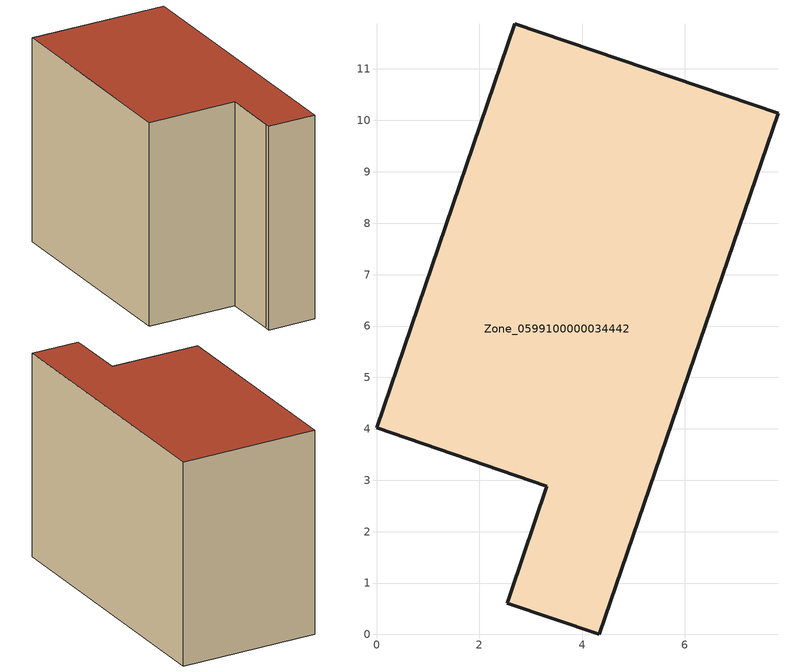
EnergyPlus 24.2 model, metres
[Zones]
Zone_0599100000034442
 floor ground (C_G): 3.31,2.88 0,4.02 2.69,11.88 7.81,10.13 4.33,0 2.54,0.61 2.61,0.81 z0
 wall outside (C_F): 4.33,0 7.81,10.13 2.69,11.88 0,4.02 3.31,2.88 2.61,0.81 2.54,0.61 4.33,0 z0:7.96
 roof outside (C_R): 0,4.02 3.31,2.88 2.61,0.81 2.54,0.61 4.33,0 7.81,10.13 2.69,11.88 z7.96
[BUILDING]
Pand.0599100000034442: North Axis=0; Terrain=City; Loads Convergence Tolerance Value=0.04; Temperature Convergence Tolerance Value=0.4; Solar Distribution=FullExterior; Maximum Number of Warmup Days=25; Minimum Number of Warmup Days=1
[Site:Location]
Rotterdam.The.Hague.AP_ZH_NLD Design_Conditions: Latitude=51.96; Longitude=4.45; Time Zone=1; Elevation=-4.5
[SITE:GROUNDTEMPERATURE:BUILDINGSURFACE]
18, 18, 18, 18, 18, 18, 18, 18, 18, 18, 18, 18
[MATERIAL] Thermal Absorptance=0.9; Solar Absorptance=0.7; Visible Absorptance=0.7
Name | Roughness | Thickness | Conductivity | Density | Specific Heat
G.TI.1975-1991 | MediumSmooth | 0.15 | 0.288461 | 540 | 1210
F.TI.1975-1991 | Rough | 0.3 | 0.230769 | 1920 | 840
R.TI.1975-1991 | MediumRough | 0.2 | 0.153846 | 1500 | 1000
[CONSTRUCTION]
C_G: G.TI.1975-1991
C_F: F.TI.1975-1991
C_R: R.TI.1975-1991
[ZONE]
Zone_0599100000034442: Type=1; Multiplier=1; Ceiling Height=Autocalculate; Volume=Autocalculate; Floor Area=autocalculate; Part of Total Floor Area=Yes
[ZONEINFILTRATION:DESIGNFLOWRATE]
Infil_Zone_0599100000034442: Zone or ZoneList or Space or SpaceList=Zone_0599100000034442; Schedule=AlwaysOn; Design Flow Rate Calculation Method=Flow/Area; Flow Rate per Floor Area=0.003; Constant Term Coefficient=1; Temperature Term Coefficient=0; Velocity Term Coefficient=0; Velocity Squared Term Coefficient=0
[HVACTEMPLATE:ZONE:IDEALLOADSAIRSYSTEM]
Zone_0599100000034442: Maximum Heating Supply Air Temperature=50; Minimum Cooling Supply Air Temperature=13; Maximum Heating Supply Air Humidity Ratio=0.0156; Minimum Cooling Supply Air Humidity Ratio=0.0077; Heating Limit=NoLimit; Cooling Limit=NoLimit; Dehumidification Control Type=ConstantSensibleHeatRatio; Cooling Sensible Heat Ratio=0.7; Dehumidification Setpoint=60; Humidification Control Type=None; Humidification Setpoint=30; Outdoor Air Method=None; Outdoor Air Flow Rate per Person=0.00944; Outdoor Air Flow Rate per Zone Floor Area=0; Outdoor Air Flow Rate per Zone=0; Demand Controlled Ventilation Type=None; Outdoor Air Economizer Type=NoEconomizer; Heat Recovery Type=None; Sensible Heat Recovery Effectiveness=0.7; Latent Heat Recovery Effectiveness=0.65
[ZONECONTROL:THERMOSTAT]
ThermostatControl_Zone_0599100000034442: Zone or ZoneList=Zone_0599100000034442; Control Type Schedule=DualSetpointControlType; Control 1=Thermostat_Zone_0599100000034442; Temperature Difference Between Cutout And Setpoint=0
[THERMOSTATSETPOINT:DUALSETPOINT]
Thermostat_Zone_0599100000034442: Heating Setpoint Temperature Schedule=HeatingSetpoint_Zone_0599100000034442; Cooling Setpoint Temperature Schedule=CoolingSetpoint_Zone_0599100000034442
[SCHEDULE:COMPACT]
HeatingSetpoint_Zone_0599100000034442: Through: 12/31, For: AllDays, Until: 24:00, 21
CoolingSetpoint_Zone_0599100000034442: Through: 12/31, For: AllDays, Until: 24:00, 24
DualSetpointControlType: Through: 12/31, For: AllDays, Until: 24:00, 4
AlwaysOn: Through: 12/31, For: AllDays, Until: 24:00, 1
